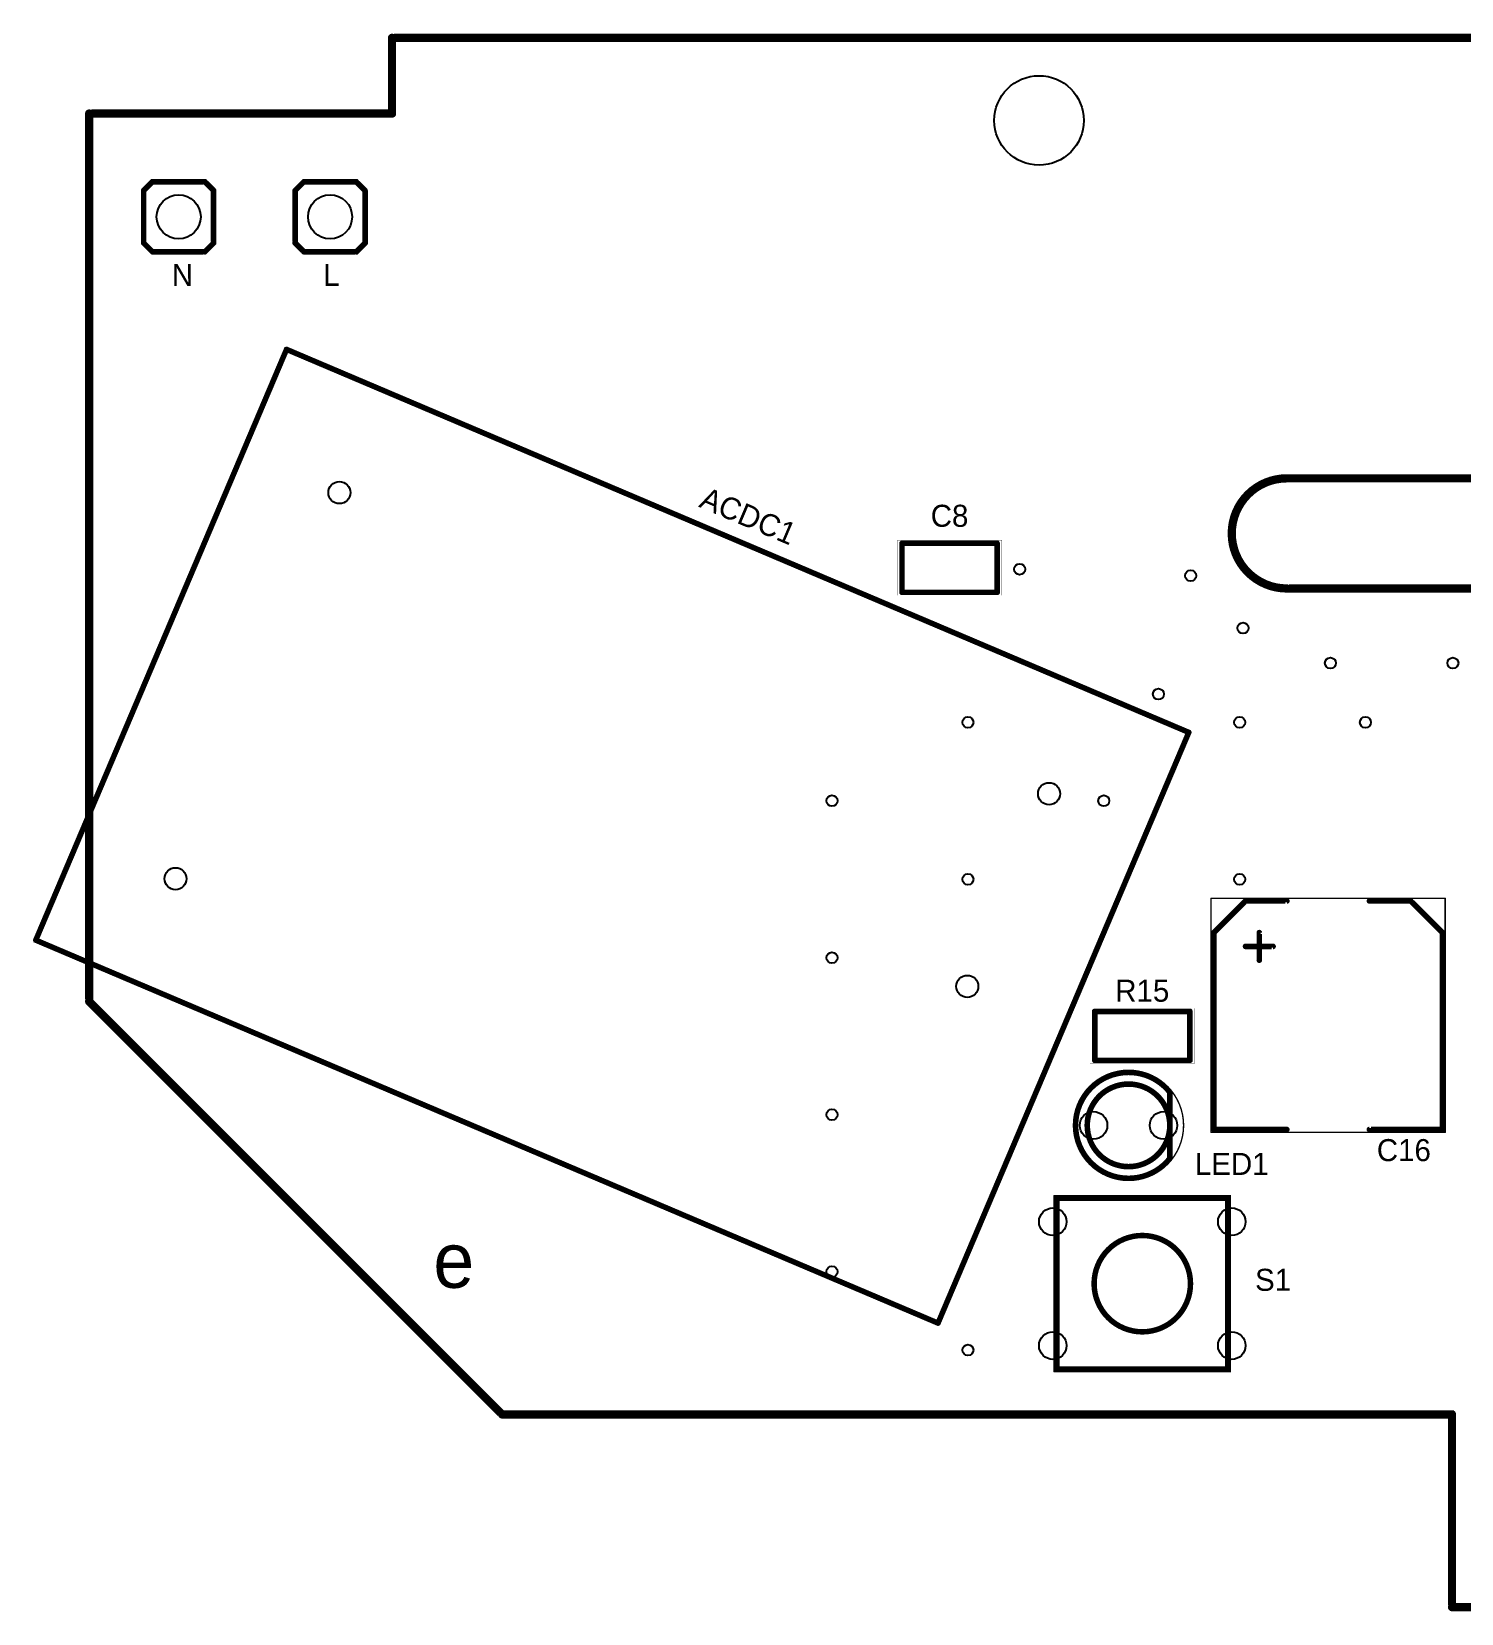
# Model space of a CAD drawing. Extents: x -73 to 71, y 0 to 57.
# Drawn here: x -72.6 to -20.7, y -0.2 to 57.2 of the extents above; entities that cross this region are included whole.
import ezdxf
from ezdxf.enums import TextEntityAlignment as Align

# ---------------------------------------------------------------- set-up
doc = ezdxf.new("R2010")
doc.units = 0
doc.layers.get('0').update_dxf_attribs({"linetype": 'CONTINUOUS'})
for name, color, linetype in [('_BOARD', 252, 'CONTINUOUS'), ('_DRILL', 251, 'CONTINUOUS'), ('SILKSCREEN_TOP', 1, 'CONTINUOUS')]:
    doc.layers.add(name, color=color, linetype=linetype)
doc.styles.add('EHAJO_0', font='eHaJo_0.ttf')

# ---------------------------------------------------------------- blocks, each defined once
blk = doc.blocks.new('_HOLE')
blk.add_circle((0, 0), 0.5)

msp = doc.modelspace()

# ---------------------------------------------------------------- linework, layer by layer
at = {"layer": '_BOARD'}
for points in [[(59.5, 57, 0.3, 0.3, 0), (-59.5, 57, 0.15, 0.15, 0), (-59.5, 57.075, 0.15, 0.15, 1), (-59.5, 56.925, 0, 0, 0), (-59.425, 57, 0.15, 0.15, 1), (-59.575, 57, 0, 0, 0), (-59.5, 57, 0, 0, 0), (-59.5, 57, 0.3, 0.3, 0), (-59.5, 54.25, 0.15, 0.15, 0), (-59.575, 54.25, 0.15, 0.15, 1), (-59.425, 54.25, 0, 0, 0), (-59.5, 54.175, 0.15, 0.15, 1), (-59.5, 54.325, 0, 0, 0), (-59.5, 54.25, 0, 0, 0), (-59.5, 54.25, 0.3, 0.3, 0), (-70.5, 54.25, 0.15, 0.15, 0), (-70.5, 54.325, 0.15, 0.15, 1), (-70.5, 54.175, 0, 0, 0), (-70.425, 54.25, 0.15, 0.15, 1), (-70.575, 54.25, 0, 0, 0), (-70.5, 54.25, 0, 0, 0), (-70.5, 54.25, 0.3, 0.3, 0), (-70.5, 22, 0.3, 0.3, 0), (-70.5, 22, 0, 0, 0), (-70.5, 22, 0.15, 0.15, 0), (-70.575, 22, 0.15, 0.15, 1), (-70.425, 22, 0, 0, 0), (-70.447, 22.053, 0.15, 0.15, 1), (-70.553, 21.947, 0, 0, 0), (-70.5, 22, 0, 0, 0), (-70.5, 22, 0.3, 0.3, 0), (-55.5, 7, 0.15, 0.15, 0), (-55.553, 6.947, 0.15, 0.15, 1), (-55.447, 7.053, 0, 0, 0), (-55.5, 7.075, 0.15, 0.15, 1), (-55.5, 6.925, 0, 0, 0), (-55.5, 7, 0, 0, 0), (-55.5, 7, 0.3, 0.3, 0), (-21, 7, 0.15, 0.15, 0), (-21, 6.925, 0.15, 0.15, 1), (-21, 7.075, 0, 0, 0), (-20.925, 7, 0.15, 0.15, 1), (-21.075, 7, 0, 0, 0), (-21, 7, 0, 0, 0), (-21, 7, 0.3, 0.3, 0), (-21, 0, 0.15, 0.15, 0), (-21.075, 0, 0.15, 0.15, 1), (-20.925, 0, 0, 0, 0), (-21, 0.075, 0.15, 0.15, 1), (-21, -0.075, 0, 0, 0), (-21, 0, 0, 0, 0), (-21, 0, 0.3, 0.3, 0), (21, 0, 0.15, 0.15, 0)], [(-17, 37, 0.3, 0.3, 0), (-27, 37, 0.15, 0.15, 0), (-27, 37.075, 0.15, 0.15, 1), (-27, 36.925, 0, 0, 0), (-27, 37.075, 0.15, 0.15, -1), (-27, 36.925, 0, 0, 0), (-27, 37, 0, 0, 0), (-27, 37, 0.3, 0.3, -1), (-27, 41, 0.15, 0.15, 0), (-27, 41.075, 0.15, 0.15, -1), (-27, 40.925, 0, 0, 0), (-27, 41.075, 0.15, 0.15, 1), (-27, 40.925, 0, 0, 0), (-27, 41, 0, 0, 0), (-27, 41, 0.3, 0.3, 0), (-17, 41, 0.15, 0.15, 0)]]:
    msp.add_lwpolyline(points, format="xyseb", dxfattribs=at)
at = {"layer": '_TOP_SIDE_'}
for points in [[(-63.326, 45.695, 0.025, 0.025, 1), (-63.336, 45.672, 0, 0, 0), (-63.331, 45.684, 0, 0, 0), (-63.331, 45.684, 0.05, 0.05, 0), (-30.561, 31.773, 0.025, 0.025, 0), (-30.566, 31.762, 0.025, 0.025, 1), (-30.556, 31.785, 0, 0, 0), (-30.55, 31.769, 0.025, 0.025, 1), (-30.573, 31.778, 0, 0, 0), (-30.561, 31.773, 0, 0, 0), (-30.561, 31.773, 0.05, 0.05, 0), (-39.669, 10.317, 0.025, 0.025, 0), (-39.681, 10.321, 0.025, 0.025, 1), (-39.657, 10.312, 0, 0, 0), (-39.674, 10.305, 0.025, 0.025, 1), (-39.664, 10.328, 0, 0, 0), (-39.669, 10.317, 0, 0, 0), (-39.669, 10.317, 0.05, 0.05, 0), (-72.439, 24.227, 0.025, 0.025, 0), (-72.434, 24.238, 0.025, 0.025, 1), (-72.444, 24.215, 0, 0, 0), (-72.45, 24.231, 0.025, 0.025, 1), (-72.427, 24.222, 0, 0, 0), (-72.439, 24.227, 0, 0, 0), (-72.439, 24.227, 0.05, 0.05, 0), (-63.331, 45.684, 0.05, 0.05, 0), (-63.331, 45.684, 0, 0, 0), (-63.331, 45.684, 0.025, 0.025, 0), (-63.319, 45.679, 0.025, 0.025, 1), (-63.343, 45.688, 0, 0, 0)], [(-41.148, 38.75, 0.005, 0.005, 1), (-41.153, 38.75, 0, 0, 0), (-41.15, 38.75, 0, 0, 0), (-41.15, 38.75, 0.01, 0.01, 0), (-41.15, 36.75, 0.005, 0.005, 0), (-41.153, 36.75, 0.005, 0.005, 1), (-41.148, 36.75, 0, 0, 0), (-41.15, 36.752, 0.005, 0.005, 1), (-41.15, 36.748, 0, 0, 0), (-41.15, 36.75, 0, 0, 0), (-41.15, 36.75, 0.01, 0.01, 0), (-37.35, 36.75, 0.005, 0.005, 0), (-37.35, 36.748, 0.005, 0.005, 1), (-37.35, 36.752, 0, 0, 0), (-37.352, 36.75, 0.005, 0.005, 1), (-37.347, 36.75, 0, 0, 0), (-37.35, 36.75, 0, 0, 0), (-37.35, 36.75, 0.01, 0.01, 0), (-37.35, 38.75, 0.005, 0.005, 0), (-37.347, 38.75, 0.005, 0.005, 1), (-37.352, 38.75, 0, 0, 0), (-37.35, 38.748, 0.005, 0.005, 1), (-37.35, 38.752, 0, 0, 0), (-37.35, 38.75, 0, 0, 0), (-37.35, 38.75, 0.01, 0.01, 0), (-41.15, 38.75, 0.01, 0.01, 0), (-41.15, 38.75, 0, 0, 0), (-41.15, 38.75, 0.005, 0.005, 0), (-41.15, 38.752, 0.005, 0.005, 1), (-41.15, 38.748, 0, 0, 0)], [(-29.763, 17.25, 0.025, 0.025, 1), (-29.737, 17.25, 0, 0, 0), (-29.75, 17.25, 0, 0, 0), (-29.75, 17.25, 0.051, 0.051, 0), (-29.75, 25.75, 0.025, 0.025, 0), (-29.737, 25.75, 0.025, 0.025, 1), (-29.763, 25.75, 0, 0, 0), (-29.75, 25.763, 0.025, 0.025, 1), (-29.75, 25.737, 0, 0, 0), (-29.75, 25.75, 0, 0, 0), (-29.75, 25.75, 0.051, 0.051, 0), (-21.25, 25.75, 0.025, 0.025, 0), (-21.25, 25.737, 0.025, 0.025, 1), (-21.25, 25.763, 0, 0, 0), (-21.237, 25.75, 0.025, 0.025, 1), (-21.263, 25.75, 0, 0, 0), (-21.25, 25.75, 0, 0, 0), (-21.25, 25.75, 0.051, 0.051, 0), (-21.25, 17.25, 0.025, 0.025, 0), (-21.263, 17.25, 0.025, 0.025, 1), (-21.237, 17.25, 0, 0, 0), (-21.25, 17.237, 0.025, 0.025, 1), (-21.25, 17.263, 0, 0, 0), (-21.25, 17.25, 0, 0, 0), (-21.25, 17.25, 0.051, 0.051, 0), (-29.75, 17.25, 0.051, 0.051, 0), (-29.75, 17.25, 0, 0, 0), (-29.75, 17.25, 0.025, 0.025, 0), (-29.75, 17.263, 0.025, 0.025, 1), (-29.75, 17.237, 0, 0, 0)], [(-34.148, 21.75, 0.005, 0.005, 1), (-34.153, 21.75, 0, 0, 0), (-34.15, 21.75, 0, 0, 0), (-34.15, 21.75, 0.01, 0.01, 0), (-34.15, 19.75, 0.005, 0.005, 0), (-34.153, 19.75, 0.005, 0.005, 1), (-34.148, 19.75, 0, 0, 0), (-34.15, 19.753, 0.005, 0.005, 1), (-34.15, 19.747, 0, 0, 0), (-34.15, 19.75, 0, 0, 0), (-34.15, 19.75, 0.01, 0.01, 0), (-30.35, 19.75, 0.005, 0.005, 0), (-30.35, 19.747, 0.005, 0.005, 1), (-30.35, 19.753, 0, 0, 0), (-30.352, 19.75, 0.005, 0.005, 1), (-30.348, 19.75, 0, 0, 0), (-30.35, 19.75, 0, 0, 0), (-30.35, 19.75, 0.01, 0.01, 0), (-30.35, 21.75, 0.005, 0.005, 0), (-30.348, 21.75, 0.005, 0.005, 1), (-30.352, 21.75, 0, 0, 0), (-30.35, 21.747, 0.005, 0.005, 1), (-30.35, 21.753, 0, 0, 0), (-30.35, 21.75, 0, 0, 0), (-30.35, 21.75, 0.01, 0.01, 0), (-34.15, 21.75, 0.01, 0.01, 0), (-34.15, 21.75, 0, 0, 0), (-34.15, 21.75, 0.005, 0.005, 0), (-34.15, 21.753, 0.005, 0.005, 1), (-34.15, 21.747, 0, 0, 0)], [(-32.75, 19.487, 0.025, 0.025, 1), (-32.75, 19.513, 0, 0, 0), (-32.75, 19.5, 0, 0, 0), (-32.75, 19.5, 0.051, 0.051, 1), (-32.75, 15.5, 0.025, 0.025, 0), (-32.75, 15.487, 0.025, 0.025, 1), (-32.75, 15.513, 0, 0, 0), (-32.75, 15.513, 0.025, 0.025, 1), (-32.75, 15.487, 0, 0, 0), (-32.75, 15.5, 0, 0, 0), (-32.75, 15.5, 0.051, 0.051, 1), (-32.75, 19.5, 0.051, 0.051, 0), (-32.75, 19.5, 0, 0, 0), (-32.75, 19.5, 0.025, 0.025, 0), (-32.75, 19.513, 0.025, 0.025, 1), (-32.75, 19.487, 0, 0, 0)], [(-35.45, 14.963, 0.025, 0.025, 1), (-35.45, 14.938, 0, 0, 0), (-35.45, 14.95, 0, 0, 0), (-35.45, 14.95, 0.05, 0.05, 0), (-29.05, 14.95, 0.025, 0.025, 0), (-29.05, 14.938, 0.025, 0.025, 1), (-29.05, 14.963, 0, 0, 0), (-29.038, 14.95, 0.025, 0.025, 1), (-29.063, 14.95, 0, 0, 0), (-29.05, 14.95, 0, 0, 0), (-29.05, 14.95, 0.05, 0.05, 0), (-29.05, 8.55, 0.025, 0.025, 0), (-29.063, 8.55, 0.025, 0.025, 1), (-29.038, 8.55, 0, 0, 0), (-29.05, 8.537, 0.025, 0.025, 1), (-29.05, 8.563, 0, 0, 0), (-29.05, 8.55, 0, 0, 0), (-29.05, 8.55, 0.05, 0.05, 0), (-35.45, 8.55, 0.025, 0.025, 0), (-35.45, 8.563, 0.025, 0.025, 1), (-35.45, 8.537, 0, 0, 0), (-35.462, 8.55, 0.025, 0.025, 1), (-35.438, 8.55, 0, 0, 0), (-35.45, 8.55, 0, 0, 0), (-35.45, 8.55, 0.05, 0.05, 0), (-35.45, 14.95, 0.05, 0.05, 0), (-35.45, 14.95, 0, 0, 0), (-35.45, 14.95, 0.025, 0.025, 0), (-35.438, 14.95, 0.025, 0.025, 1), (-35.462, 14.95, 0, 0, 0)]]:
    msp.add_lwpolyline(points, format="xyseb", close=True, dxfattribs=at)
at = {"layer": 'SILKSCREEN_TOP'}
for points in [[(-68.556, 51.488, 0.102, 0.102, 1), (-68.484, 51.417, 0, 0, 0), (-68.52, 51.453, 0, 0, 0), (-68.52, 51.453, 0.203, 0.203, 0), (-68.203, 51.77, 0.203, 0.203, 0), (-68.203, 51.77, 0, 0, 0), (-68.203, 51.77, 0.102, 0.102, 0), (-68.167, 51.734, 0.102, 0.102, 1), (-68.238, 51.806, 0, 0, 0)], [(-68.203, 51.821, 0.102, 0.102, 1), (-68.203, 51.719, 0, 0, 0), (-68.203, 51.77, 0, 0, 0), (-68.203, 51.77, 0.203, 0.203, 0), (-66.297, 51.77, 0.203, 0.203, 0), (-66.297, 51.77, 0, 0, 0), (-66.297, 51.77, 0.102, 0.102, 0), (-66.297, 51.719, 0.102, 0.102, 1), (-66.297, 51.821, 0, 0, 0)], [(-66.016, 51.417, 0.102, 0.102, 1), (-65.944, 51.488, 0, 0, 0), (-65.98, 51.453, 0, 0, 0), (-65.98, 51.453, 0.203, 0.203, 0), (-66.297, 51.77, 0.203, 0.203, 0), (-66.297, 51.77, 0, 0, 0), (-66.297, 51.77, 0.102, 0.102, 0), (-66.262, 51.806, 0.102, 0.102, 1), (-66.333, 51.734, 0, 0, 0)], [(-63.056, 51.488, 0.102, 0.102, 1), (-62.984, 51.417, 0, 0, 0), (-63.02, 51.453, 0, 0, 0), (-63.02, 51.453, 0.203, 0.203, 0), (-62.703, 51.77, 0.203, 0.203, 0), (-62.703, 51.77, 0, 0, 0), (-62.703, 51.77, 0.102, 0.102, 0), (-62.667, 51.734, 0.102, 0.102, 1), (-62.738, 51.806, 0, 0, 0)], [(-62.703, 51.821, 0.102, 0.102, 1), (-62.703, 51.719, 0, 0, 0), (-62.703, 51.77, 0, 0, 0), (-62.703, 51.77, 0.203, 0.203, 0), (-60.797, 51.77, 0.203, 0.203, 0), (-60.797, 51.77, 0, 0, 0), (-60.797, 51.77, 0.102, 0.102, 0), (-60.797, 51.719, 0.102, 0.102, 1), (-60.797, 51.821, 0, 0, 0)], [(-60.516, 51.417, 0.102, 0.102, 1), (-60.444, 51.488, 0, 0, 0), (-60.48, 51.453, 0, 0, 0), (-60.48, 51.453, 0.203, 0.203, 0), (-60.797, 51.77, 0.203, 0.203, 0), (-60.797, 51.77, 0, 0, 0), (-60.797, 51.77, 0.102, 0.102, 0), (-60.762, 51.806, 0.102, 0.102, 1), (-60.833, 51.734, 0, 0, 0)], [(-68.469, 51.453, 0.102, 0.102, 1), (-68.571, 51.453, 0, 0, 0), (-68.52, 51.453, 0, 0, 0), (-68.52, 51.453, 0.203, 0.203, 0), (-68.52, 49.547, 0.203, 0.203, 0), (-68.52, 49.547, 0, 0, 0), (-68.52, 49.547, 0.102, 0.102, 0), (-68.571, 49.547, 0.102, 0.102, 1), (-68.469, 49.547, 0, 0, 0)], [(-65.929, 51.453, 0.102, 0.102, 1), (-66.031, 51.453, 0, 0, 0), (-65.98, 51.453, 0, 0, 0), (-65.98, 51.453, 0.203, 0.203, 0), (-65.98, 49.547, 0.203, 0.203, 0), (-65.98, 49.547, 0, 0, 0), (-65.98, 49.547, 0.102, 0.102, 0), (-66.031, 49.547, 0.102, 0.102, 1), (-65.929, 49.547, 0, 0, 0)], [(-62.969, 51.453, 0.102, 0.102, 1), (-63.071, 51.453, 0, 0, 0), (-63.02, 51.453, 0, 0, 0), (-63.02, 51.453, 0.203, 0.203, 0), (-63.02, 49.547, 0.203, 0.203, 0), (-63.02, 49.547, 0, 0, 0), (-63.02, 49.547, 0.102, 0.102, 0), (-63.071, 49.547, 0.102, 0.102, 1), (-62.969, 49.547, 0, 0, 0)], [(-60.429, 51.453, 0.102, 0.102, 1), (-60.531, 51.453, 0, 0, 0), (-60.48, 51.453, 0, 0, 0), (-60.48, 51.453, 0.203, 0.203, 0), (-60.48, 49.547, 0.203, 0.203, 0), (-60.48, 49.547, 0, 0, 0), (-60.48, 49.547, 0.102, 0.102, 0), (-60.531, 49.547, 0.102, 0.102, 1), (-60.429, 49.547, 0, 0, 0)], [(-68.484, 49.583, 0.102, 0.102, 1), (-68.556, 49.512, 0, 0, 0), (-68.52, 49.547, 0, 0, 0), (-68.52, 49.547, 0.203, 0.203, 0), (-68.203, 49.23, 0.203, 0.203, 0), (-68.203, 49.23, 0, 0, 0), (-68.203, 49.23, 0.102, 0.102, 0), (-68.238, 49.194, 0.102, 0.102, 1), (-68.167, 49.266, 0, 0, 0)], [(-65.944, 49.512, 0.102, 0.102, 1), (-66.016, 49.583, 0, 0, 0), (-65.98, 49.547, 0, 0, 0), (-65.98, 49.547, 0.203, 0.203, 0), (-66.297, 49.23, 0.203, 0.203, 0), (-66.297, 49.23, 0, 0, 0), (-66.297, 49.23, 0.102, 0.102, 0), (-66.333, 49.266, 0.102, 0.102, 1), (-66.262, 49.194, 0, 0, 0)], [(-62.984, 49.583, 0.102, 0.102, 1), (-63.056, 49.512, 0, 0, 0), (-63.02, 49.547, 0, 0, 0), (-63.02, 49.547, 0.203, 0.203, 0), (-62.703, 49.23, 0.203, 0.203, 0), (-62.703, 49.23, 0, 0, 0), (-62.703, 49.23, 0.102, 0.102, 0), (-62.738, 49.194, 0.102, 0.102, 1), (-62.667, 49.266, 0, 0, 0)], [(-60.444, 49.512, 0.102, 0.102, 1), (-60.516, 49.583, 0, 0, 0), (-60.48, 49.547, 0, 0, 0), (-60.48, 49.547, 0.203, 0.203, 0), (-60.797, 49.23, 0.203, 0.203, 0), (-60.797, 49.23, 0, 0, 0), (-60.797, 49.23, 0.102, 0.102, 0), (-60.833, 49.266, 0.102, 0.102, 1), (-60.762, 49.194, 0, 0, 0)], [(-68.203, 49.281, 0.102, 0.102, 1), (-68.203, 49.179, 0, 0, 0), (-68.203, 49.23, 0, 0, 0), (-68.203, 49.23, 0.203, 0.203, 0), (-66.297, 49.23, 0.203, 0.203, 0), (-66.297, 49.23, 0, 0, 0), (-66.297, 49.23, 0.102, 0.102, 0), (-66.297, 49.179, 0.102, 0.102, 1), (-66.297, 49.281, 0, 0, 0)], [(-62.703, 49.281, 0.102, 0.102, 1), (-62.703, 49.179, 0, 0, 0), (-62.703, 49.23, 0, 0, 0), (-62.703, 49.23, 0.203, 0.203, 0), (-60.797, 49.23, 0.203, 0.203, 0), (-60.797, 49.23, 0, 0, 0), (-60.797, 49.23, 0.102, 0.102, 0), (-60.797, 49.179, 0.102, 0.102, 1), (-60.797, 49.281, 0, 0, 0)], [(-29.686, 24.536, 0.102, 0.102, 1), (-29.614, 24.464, 0, 0, 0), (-29.65, 24.5, 0, 0, 0), (-29.65, 24.5, 0.203, 0.203, 0), (-28.5, 25.65, 0.203, 0.203, 0), (-28.5, 25.65, 0, 0, 0), (-28.5, 25.65, 0.102, 0.102, 0), (-28.464, 25.614, 0.102, 0.102, 1), (-28.536, 25.686, 0, 0, 0)], [(-28.5, 25.701, 0.102, 0.102, 1), (-28.5, 25.599, 0, 0, 0), (-28.5, 25.65, 0, 0, 0), (-28.5, 25.65, 0.203, 0.203, 0), (-27, 25.65, 0.203, 0.203, 0), (-27, 25.65, 0, 0, 0), (-27, 25.65, 0.102, 0.102, 0), (-27, 25.599, 0.102, 0.102, 1), (-27, 25.701, 0, 0, 0)], [(-24, 25.701, 0.102, 0.102, 1), (-24, 25.599, 0, 0, 0), (-24, 25.65, 0, 0, 0), (-24, 25.65, 0.203, 0.203, 0), (-22.5, 25.65, 0.203, 0.203, 0), (-22.5, 25.65, 0, 0, 0), (-22.5, 25.65, 0.102, 0.102, 0), (-22.5, 25.599, 0.102, 0.102, 1), (-22.5, 25.701, 0, 0, 0)], [(-21.386, 24.464, 0.102, 0.102, 1), (-21.314, 24.536, 0, 0, 0), (-21.35, 24.5, 0, 0, 0), (-21.35, 24.5, 0.203, 0.203, 0), (-22.5, 25.65, 0.203, 0.203, 0), (-22.5, 25.65, 0, 0, 0), (-22.5, 25.65, 0.102, 0.102, 0), (-22.464, 25.686, 0.102, 0.102, 1), (-22.536, 25.614, 0, 0, 0)], [(-29.701, 17.35, 0.102, 0.102, 1), (-29.599, 17.35, 0, 0, 0), (-29.65, 17.35, 0, 0, 0), (-29.65, 17.35, 0.203, 0.203, 0), (-29.65, 24.5, 0.203, 0.203, 0), (-29.65, 24.5, 0, 0, 0), (-29.65, 24.5, 0.102, 0.102, 0), (-29.599, 24.5, 0.102, 0.102, 1), (-29.701, 24.5, 0, 0, 0)], [(-28.5, 24.051, 0.102, 0.102, 1), (-28.5, 23.949, 0, 0, 0), (-28.5, 24, 0, 0, 0), (-28.5, 24, 0.203, 0.203, 0), (-27.5, 24, 0.203, 0.203, 0), (-27.5, 24, 0, 0, 0), (-27.5, 24, 0.102, 0.102, 0), (-27.5, 23.949, 0.102, 0.102, 1), (-27.5, 24.051, 0, 0, 0)], [(-28.051, 23.5, 0.102, 0.102, 1), (-27.949, 23.5, 0, 0, 0), (-28, 23.5, 0, 0, 0), (-28, 23.5, 0.203, 0.203, 0), (-28, 24.5, 0.203, 0.203, 0), (-28, 24.5, 0, 0, 0), (-28, 24.5, 0.102, 0.102, 0), (-27.949, 24.5, 0.102, 0.102, 1), (-28.051, 24.5, 0, 0, 0)], [(-21.299, 24.5, 0.102, 0.102, 1), (-21.401, 24.5, 0, 0, 0), (-21.35, 24.5, 0, 0, 0), (-21.35, 24.5, 0.203, 0.203, 0), (-21.35, 17.35, 0.203, 0.203, 0), (-21.35, 17.35, 0, 0, 0), (-21.35, 17.35, 0.102, 0.102, 0), (-21.401, 17.35, 0.102, 0.102, 1), (-21.299, 17.35, 0, 0, 0)], [(-27, 17.299, 0.102, 0.102, 1), (-27, 17.401, 0, 0, 0), (-27, 17.35, 0, 0, 0), (-27, 17.35, 0.203, 0.203, 0), (-29.65, 17.35, 0.203, 0.203, 0), (-29.65, 17.35, 0, 0, 0), (-29.65, 17.35, 0.102, 0.102, 0), (-29.65, 17.401, 0.102, 0.102, 1), (-29.65, 17.299, 0, 0, 0)], [(-21.35, 17.299, 0.102, 0.102, 1), (-21.35, 17.401, 0, 0, 0), (-21.35, 17.35, 0, 0, 0), (-21.35, 17.35, 0.203, 0.203, 0), (-24, 17.35, 0.203, 0.203, 0), (-24, 17.35, 0, 0, 0), (-24, 17.35, 0.102, 0.102, 0), (-24, 17.401, 0.102, 0.102, 1), (-24, 17.299, 0, 0, 0)]]:
    msp.add_lwpolyline(points, format="xyseb", dxfattribs=at)
for points in [[(-63.311, 45.73, 0.1, 0.1, 1), (-63.351, 45.637, 0, 0, 0), (-63.331, 45.684, 0, 0, 0), (-63.331, 45.684, 0.2, 0.2, 0), (-30.561, 31.773, 0.1, 0.1, 0), (-30.581, 31.727, 0.1, 0.1, 1), (-30.541, 31.82, 0, 0, 0), (-30.515, 31.754, 0.1, 0.1, 1), (-30.607, 31.793, 0, 0, 0), (-30.561, 31.773, 0, 0, 0), (-30.561, 31.773, 0.2, 0.2, 0), (-39.669, 10.317, 0.1, 0.1, 0), (-39.715, 10.336, 0.1, 0.1, 1), (-39.623, 10.297, 0, 0, 0), (-39.689, 10.27, 0.1, 0.1, 1), (-39.649, 10.363, 0, 0, 0), (-39.669, 10.317, 0, 0, 0), (-39.669, 10.317, 0.2, 0.2, 0), (-72.439, 24.227, 0.1, 0.1, 0), (-72.419, 24.273, 0.1, 0.1, 1), (-72.459, 24.18, 0, 0, 0), (-72.485, 24.246, 0.1, 0.1, 1), (-72.393, 24.207, 0, 0, 0), (-72.439, 24.227, 0, 0, 0), (-72.439, 24.227, 0.2, 0.2, 0), (-63.331, 45.684, 0.2, 0.2, 0), (-63.331, 45.684, 0, 0, 0), (-63.331, 45.684, 0.1, 0.1, 0), (-63.285, 45.664, 0.1, 0.1, 1), (-63.377, 45.703, 0, 0, 0)], [(-37.472, 38.639, 0.102, 0.102, 1), (-37.574, 38.639, 0, 0, 0), (-37.523, 38.639, 0, 0, 0), (-37.523, 38.639, 0.203, 0.203, 0), (-37.523, 36.861, 0.102, 0.102, 0), (-37.574, 36.861, 0.102, 0.102, 1), (-37.472, 36.861, 0, 0, 0), (-37.523, 36.81, 0.102, 0.102, 1), (-37.523, 36.912, 0, 0, 0), (-37.523, 36.861, 0, 0, 0), (-37.523, 36.861, 0.203, 0.203, 0), (-40.977, 36.861, 0.102, 0.102, 0), (-40.977, 36.912, 0.102, 0.102, 1), (-40.977, 36.81, 0, 0, 0), (-41.028, 36.861, 0.102, 0.102, 1), (-40.926, 36.861, 0, 0, 0), (-40.977, 36.861, 0, 0, 0), (-40.977, 36.861, 0.203, 0.203, 0), (-40.977, 38.639, 0.102, 0.102, 0), (-40.926, 38.639, 0.102, 0.102, 1), (-41.028, 38.639, 0, 0, 0), (-40.977, 38.69, 0.102, 0.102, 1), (-40.977, 38.588, 0, 0, 0), (-40.977, 38.639, 0, 0, 0), (-40.977, 38.639, 0.203, 0.203, 0), (-37.523, 38.639, 0.203, 0.203, 0), (-37.523, 38.639, 0, 0, 0), (-37.523, 38.639, 0.102, 0.102, 0), (-37.523, 38.588, 0.102, 0.102, 1), (-37.523, 38.69, 0, 0, 0)], [(-30.472, 21.639, 0.102, 0.102, 1), (-30.574, 21.639, 0, 0, 0), (-30.523, 21.639, 0, 0, 0), (-30.523, 21.639, 0.203, 0.203, 0), (-30.523, 19.861, 0.102, 0.102, 0), (-30.574, 19.861, 0.102, 0.102, 1), (-30.472, 19.861, 0, 0, 0), (-30.523, 19.81, 0.102, 0.102, 1), (-30.523, 19.912, 0, 0, 0), (-30.523, 19.861, 0, 0, 0), (-30.523, 19.861, 0.203, 0.203, 0), (-33.977, 19.861, 0.102, 0.102, 0), (-33.977, 19.912, 0.102, 0.102, 1), (-33.977, 19.81, 0, 0, 0), (-34.028, 19.861, 0.102, 0.102, 1), (-33.926, 19.861, 0, 0, 0), (-33.977, 19.861, 0, 0, 0), (-33.977, 19.861, 0.203, 0.203, 0), (-33.977, 21.639, 0.102, 0.102, 0), (-33.926, 21.639, 0.102, 0.102, 1), (-34.028, 21.639, 0, 0, 0), (-33.977, 21.69, 0.102, 0.102, 1), (-33.977, 21.588, 0, 0, 0), (-33.977, 21.639, 0, 0, 0), (-33.977, 21.639, 0.203, 0.203, 0), (-30.523, 21.639, 0.203, 0.203, 0), (-30.523, 21.639, 0, 0, 0), (-30.523, 21.639, 0.102, 0.102, 0), (-30.523, 21.588, 0.102, 0.102, 1), (-30.523, 21.69, 0, 0, 0)], [(-32.75, 19.374, 0.102, 0.102, 1), (-32.75, 19.476, 0, 0, 0), (-32.75, 19.425, 0, 0, 0), (-32.75, 19.425, 0.203, 0.203, 1), (-32.75, 15.575, 0.102, 0.102, 0), (-32.75, 15.524, 0.102, 0.102, 1), (-32.75, 15.626, 0, 0, 0), (-32.75, 15.626, 0.102, 0.102, 1), (-32.75, 15.524, 0, 0, 0), (-32.75, 15.575, 0, 0, 0), (-32.75, 15.575, 0.203, 0.203, 0.227), (-31.25, 16.294, 0.102, 0.102, 0), (-31.21, 16.262, 0.102, 0.102, 1), (-31.29, 16.325, 0, 0, 0), (-31.301, 16.294, 0.102, 0.102, 1), (-31.199, 16.294, 0, 0, 0), (-31.25, 16.294, 0, 0, 0), (-31.25, 16.294, 0.203, 0.203, 0), (-31.25, 18.706, 0.102, 0.102, 0), (-31.199, 18.706, 0.102, 0.102, 1), (-31.301, 18.706, 0, 0, 0), (-31.29, 18.675, 0.102, 0.102, 1), (-31.21, 18.738, 0, 0, 0), (-31.25, 18.706, 0, 0, 0), (-31.25, 18.706, 0.203, 0.203, 0.227), (-32.75, 19.425, 0.203, 0.203, 0), (-32.75, 19.425, 0, 0, 0), (-32.75, 19.425, 0.102, 0.102, 0), (-32.75, 19.476, 0.102, 0.102, 1), (-32.75, 19.374, 0, 0, 0)], [(-32.75, 18.949, 0.102, 0.102, 1), (-32.75, 19.051, 0, 0, 0), (-32.75, 19, 0, 0, 0), (-32.75, 19, 0.203, 0.203, 1), (-32.75, 16, 0.102, 0.102, 0), (-32.75, 15.949, 0.102, 0.102, 1), (-32.75, 16.051, 0, 0, 0), (-32.75, 16.051, 0.102, 0.102, 1), (-32.75, 15.949, 0, 0, 0), (-32.75, 16, 0, 0, 0), (-32.75, 16, 0.203, 0.203, 1), (-32.75, 19, 0.203, 0.203, 0), (-32.75, 19, 0, 0, 0), (-32.75, 19, 0.102, 0.102, 0), (-32.75, 19.051, 0.102, 0.102, 1), (-32.75, 18.949, 0, 0, 0)], [(-35.35, 8.7, 0.1, 0.1, 1), (-35.35, 8.6, 0, 0, 0), (-35.35, 8.65, 0, 0, 0), (-35.35, 8.65, 0.2, 0.2, 0), (-29.15, 8.65, 0.1, 0.1, 0), (-29.15, 8.6, 0.1, 0.1, 1), (-29.15, 8.7, 0, 0, 0), (-29.2, 8.65, 0.1, 0.1, 1), (-29.1, 8.65, 0, 0, 0), (-29.15, 8.65, 0, 0, 0), (-29.15, 8.65, 0.2, 0.2, 0), (-29.15, 14.85, 0.1, 0.1, 0), (-29.1, 14.85, 0.1, 0.1, 1), (-29.2, 14.85, 0, 0, 0), (-29.15, 14.8, 0.1, 0.1, 1), (-29.15, 14.9, 0, 0, 0), (-29.15, 14.85, 0, 0, 0), (-29.15, 14.85, 0.2, 0.2, 0), (-35.35, 14.85, 0.1, 0.1, 0), (-35.35, 14.9, 0.1, 0.1, 1), (-35.35, 14.8, 0, 0, 0), (-35.3, 14.85, 0.1, 0.1, 1), (-35.4, 14.85, 0, 0, 0), (-35.35, 14.85, 0, 0, 0), (-35.35, 14.85, 0.2, 0.2, 0), (-35.35, 8.65, 0.2, 0.2, 0), (-35.35, 8.65, 0, 0, 0), (-35.35, 8.65, 0.1, 0.1, 0), (-35.4, 8.65, 0.1, 0.1, 1), (-35.3, 8.65, 0, 0, 0)], [(-32.25, 13.45, 0.1, 0.1, 1), (-32.25, 13.55, 0, 0, 0), (-32.25, 13.5, 0, 0, 0), (-32.25, 13.5, 0.2, 0.2, 1), (-32.25, 10, 0.1, 0.1, 0), (-32.25, 9.95, 0.1, 0.1, 1), (-32.25, 10.05, 0, 0, 0), (-32.25, 10.05, 0.1, 0.1, 1), (-32.25, 9.95, 0, 0, 0), (-32.25, 10, 0, 0, 0), (-32.25, 10, 0.2, 0.2, 1), (-32.25, 13.5, 0.2, 0.2, 0), (-32.25, 13.5, 0, 0, 0), (-32.25, 13.5, 0.1, 0.1, 0), (-32.25, 13.55, 0.1, 0.1, 1), (-32.25, 13.45, 0, 0, 0)]]:
    msp.add_lwpolyline(points, format="xyseb", close=True, dxfattribs=at)

# ---------------------------------------------------------------- block references
at = {"layer": '_DRILL'}
for p, xscale, yscale, zscale in [((-36, 54), 3.25, 3.25, 3.25), ((-67.25, 50.5), 1.6, 1.6, 1.6), ((-61.75, 50.5), 1.6, 1.6, 1.6), ((-61.41, 40.484), 0.8, 0.8, 0.8), ((-36.706, 37.7), 0.4, 0.4, 0.4), ((-30.495, 37.465), 0.4, 0.4, 0.4), ((-28.59, 35.56), 0.4, 0.4, 0.4), ((-25.415, 34.29), 0.4, 0.4, 0.4), ((-20.97, 34.29), 0.4, 0.4, 0.4), ((-31.663, 33.163), 0.4, 0.4, 0.4), ((-38.583, 32.138), 0.4, 0.4, 0.4), ((-28.711, 32.138), 0.4, 0.4, 0.4), ((-24.145, 32.138), 0.4, 0.4, 0.4), ((-35.636, 29.544), 0.8, 0.8, 0.8), ((-43.52, 29.288), 0.4, 0.4, 0.4), ((-33.647, 29.288), 0.4, 0.4, 0.4), ((-67.364, 26.456), 0.8, 0.8, 0.8), ((-38.583, 26.438), 0.4, 0.4, 0.4), ((-28.711, 26.438), 0.4, 0.4, 0.4), ((-43.52, 23.587), 0.4, 0.4, 0.4), ((-38.605, 22.548), 0.8, 0.8, 0.8), ((-43.52, 17.887), 0.4, 0.4, 0.4), ((-43.52, 12.188), 0.4, 0.4, 0.4), ((-38.583, 9.338), 0.4, 0.4, 0.4)]:
    msp.add_blockref('_HOLE', p, dxfattribs=dict(at, xscale=xscale, yscale=yscale, zscale=zscale))
for p in [(-34.02, 17.5), (-31.48, 17.5), (-35.5, 14), (-29, 14), (-35.5, 9.5), (-29, 9.5)]:
    msp.add_blockref('_HOLE', p, dxfattribs=at)

# ---------------------------------------------------------------- texts
at = {"layer": 'SILKSCREEN_TOP'}
for s, p in [('N', (-67.5, 47.75)), ('L', (-62, 47.75))]:
    msp.add_text(s, height=0.8, dxfattribs=at).set_placement(p, align=Align.BOTTOM_LEFT)
msp.add_text('ACDC1', height=0.8, rotation=337, dxfattribs=at).set_placement((-46.811, 39.046), align=Align.BOTTOM_CENTER)
for s, p in [('C8', (-39.25, 39)), ('R15', (-32.25, 21.75)), ('S1', (-27.5, 11.25))]:
    msp.add_text(s, height=0.8, dxfattribs=at).set_placement(p, align=Align.BOTTOM_CENTER)
for s, p in [('C16', (-22.75, 17)), ('LED1', (-29, 16.5))]:
    msp.add_text(s, height=0.8, dxfattribs=at).set_placement(p, align=Align.TOP_CENTER)
at = {"layer": 'SILKSCREEN_TOP', "style": 'EHAJO_0'}
msp.add_text('e', height=2, dxfattribs=at).set_placement((-58, 11), align=Align.BOTTOM_LEFT)

doc.saveas('drawing.dxf')
